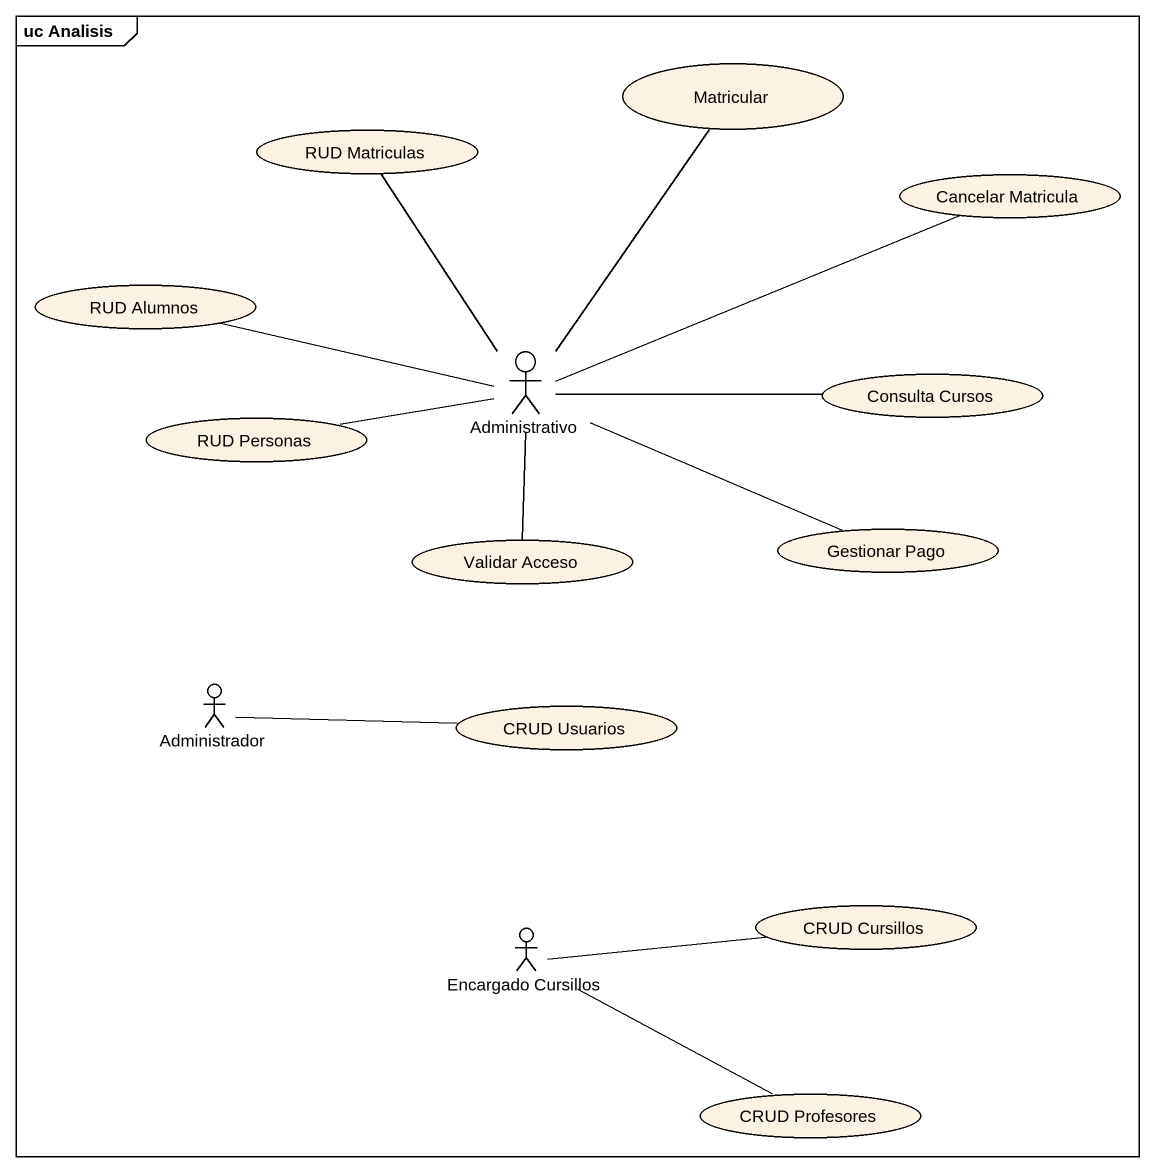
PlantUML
@startuml
mainframe uc Analisis
usecase "RUD Matriculas" as RUD_Matriculas
usecase Matricular
usecase "Cancelar Matricula" as Cancelar_Matricula
usecase "RUD Alumnos" as RUD_Alumnos
actor Administrativo
usecase "Consulta Cursos" as Consulta_Cursos
usecase "RUD Personas" as RUD_Personas
usecase "Validar Acceso" as Validar_Acceso
usecase "Gestionar Pago" as Gestionar_Pago
actor Administrador
usecase "CRUD Usuarios" as CRUD_Usuarios
usecase "CRUD Cursillos" as CRUD_Cursillos
actor "Encargado Cursillos" as Encargado_Cursillos
usecase "CRUD Profesores" as CRUD_Profesores
Administrativo -up- RUD_Matriculas
Administrativo -up- Matricular
Administrativo -right- Cancelar_Matricula
Administrativo -left- RUD_Alumnos
Administrativo -right- Consulta_Cursos
Administrativo -left- RUD_Personas
Administrativo -- Validar_Acceso
Administrativo -right- Gestionar_Pago
Administrador -right- CRUD_Usuarios
Encargado_Cursillos -right- CRUD_Cursillos
Encargado_Cursillos -right- CRUD_Profesores
@enduml
